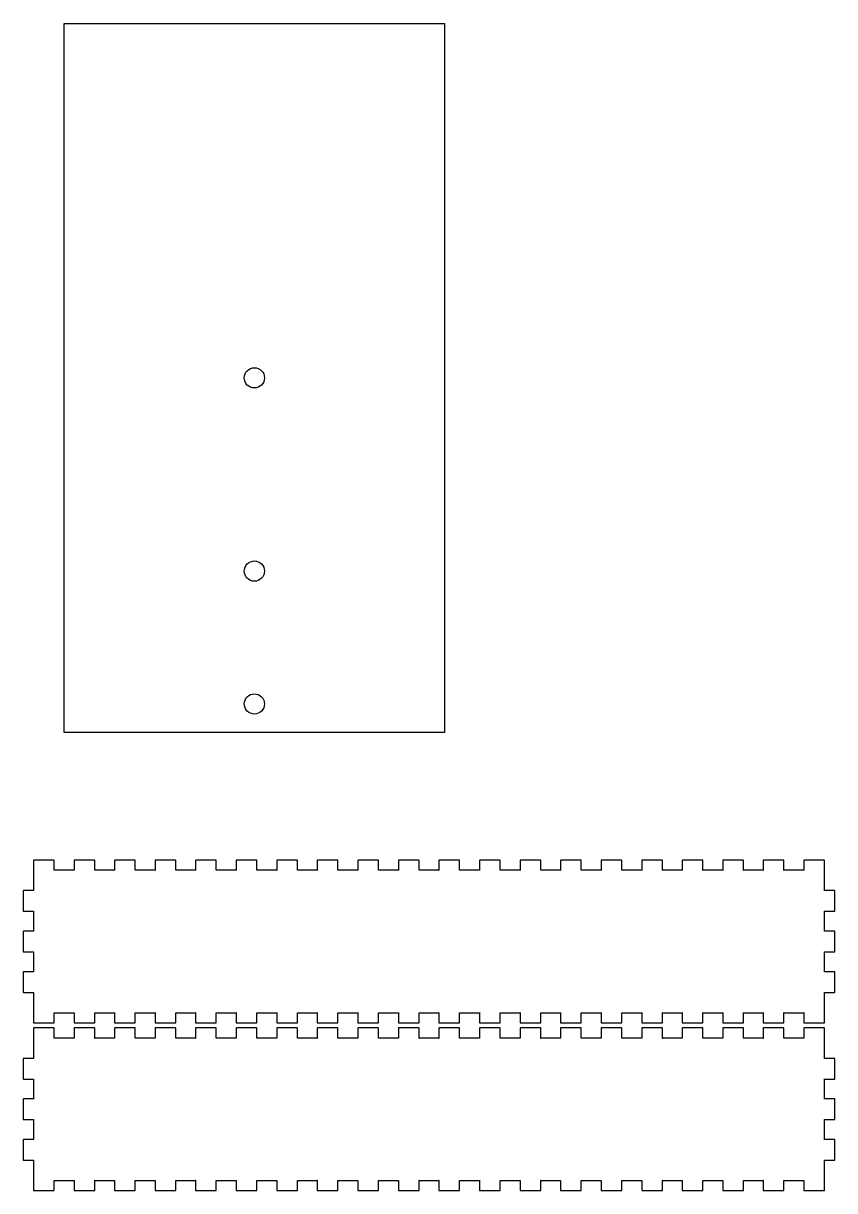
# Model space of a CAD drawing. Extents: x 10 to 613, y 23 to 598.
# Drawn here: x 213 to 613, y 23 to 598 of the extents above; entities that cross this region are included whole.
import ezdxf

# ---------------------------------------------------------------- set-up
doc = ezdxf.new("R2010")
doc.units = 0

msp = doc.modelspace()

# ---------------------------------------------------------------- linework, layer by layer
at = {"layer": 'Layer 1'}
for p, q in [((233.221, 598.1), (420.709, 598.1)), ((233.221, 248.612), (233.221, 598.1)), ((420.709, 598.1), (420.709, 248.612)), ((322.345612, 425.269517), (322.805069, 426.130103)), ((322.805069, 426.130103), (323.429476, 426.891634)), ((323.429476, 426.891634), (324.191007, 427.516041)), ((324.191007, 427.516041), (325.051593, 427.975498)), ((325.051593, 427.975498), (325.985003, 428.259139)), ((325.985003, 428.259139), (326.96501, 428.3561)), ((326.96501, 428.3561), (327.972684, 428.254518)), ((327.972684, 428.254518), (328.911236, 427.963175)), ((328.911236, 427.963175), (329.760558, 427.502179)), ((329.760558, 427.502179), (330.500544, 426.891634)), ((330.500544, 426.891634), (331.111089, 426.151648)), ((331.111089, 426.151648), (331.572085, 425.302326)), ((321.96501, 423.3561), (322.061971, 424.336107)), ((322.061971, 422.376093), (321.96501, 423.3561)), ((322.061971, 424.336107), (322.345612, 425.269517)), ((322.345612, 421.442683), (322.061971, 422.376093)), ((322.805069, 420.582097), (322.345612, 421.442683)), ((323.429476, 419.820566), (322.805069, 420.582097)), ((331.124951, 420.582097), (330.500544, 419.820566)), ((331.584408, 421.442683), (331.124951, 420.582097)), ((331.572085, 425.302326), (331.863428, 424.363774)), ((331.868049, 422.376093), (331.584408, 421.442683)), ((331.863428, 424.363774), (331.96501, 423.3561)), ((331.96501, 423.3561), (331.868049, 422.376093)), ((331.96501, 423.3561), (331.96501, 423.3561)), ((324.191007, 419.196159), (323.429476, 419.820566)), ((325.051593, 418.736702), (324.191007, 419.196159)), ((325.985003, 418.453061), (325.051593, 418.736702)), ((326.96501, 418.3561), (325.985003, 418.453061)), ((327.945017, 418.453061), (326.96501, 418.3561)), ((328.878427, 418.736702), (327.945017, 418.453061)), ((329.739013, 419.196159), (328.878427, 418.736702)), ((330.500544, 419.820566), (329.739013, 419.196159)), ((321.965, 328.1), (322.061961, 329.080007)), ((322.061961, 327.119993), (321.965, 328.1)), ((322.061961, 329.080007), (322.345602, 330.013417)), ((322.345602, 330.013417), (322.805059, 330.874003)), ((322.805059, 330.874003), (323.429466, 331.635534)), ((323.429466, 331.635534), (324.190997, 332.259941)), ((324.190997, 332.259941), (325.051583, 332.719398)), ((325.051583, 332.719398), (325.984993, 333.003039)), ((325.984993, 333.003039), (326.965, 333.1)), ((326.965, 333.1), (327.972674, 332.998418)), ((327.972674, 332.998418), (328.911226, 332.707075)), ((328.911226, 332.707075), (329.760548, 332.246079)), ((329.760548, 332.246079), (330.500534, 331.635534)), ((330.500534, 331.635534), (331.111079, 330.895548)), ((331.111079, 330.895548), (331.572075, 330.046226)), ((331.572075, 330.046226), (331.863418, 329.107674)), ((331.863418, 329.107674), (331.965, 328.1)), ((331.965, 328.1), (331.868039, 327.119993)), ((331.965, 328.1), (331.965, 328.1)), ((322.345602, 326.186583), (322.061961, 327.119993)), ((322.805059, 325.325997), (322.345602, 326.186583)), ((323.429466, 324.564466), (322.805059, 325.325997)), ((324.190997, 323.940059), (323.429466, 324.564466)), ((325.051583, 323.480602), (324.190997, 323.940059)), ((325.984993, 323.196961), (325.051583, 323.480602)), ((326.965, 323.1), (325.984993, 323.196961)), ((327.945007, 323.196961), (326.965, 323.1)), ((328.878417, 323.480602), (327.945007, 323.196961)), ((329.739003, 323.940059), (328.878417, 323.480602)), ((330.500534, 324.564466), (329.739003, 323.940059)), ((331.124941, 325.325997), (330.500534, 324.564466)), ((331.584398, 326.186583), (331.124941, 325.325997)), ((331.868039, 327.119993), (331.584398, 326.186583)), ((322.345632, 264.525517), (322.805089, 265.386103)), ((322.805089, 265.386103), (323.429496, 266.147634)), ((323.429496, 266.147634), (324.191027, 266.772041)), ((324.191027, 266.772041), (325.051613, 267.231498)), ((325.051613, 267.231498), (325.985023, 267.515139)), ((325.985023, 267.515139), (326.96503, 267.6121)), ((326.96503, 267.6121), (327.945037, 267.515139)), ((327.945037, 267.515139), (328.878447, 267.231498)), ((328.878447, 267.231498), (329.739033, 266.772041)), ((329.739033, 266.772041), (330.500564, 266.147634)), ((330.500564, 266.147634), (331.124971, 265.386103)), ((331.124971, 265.386103), (331.584428, 264.525517)), ((321.96503, 262.6121), (322.061991, 263.592107)), ((322.061991, 261.632093), (321.96503, 262.6121)), ((322.061991, 263.592107), (322.345632, 264.525517)), ((322.345632, 260.698683), (322.061991, 261.632093)), ((322.805089, 259.838097), (322.345632, 260.698683)), ((323.429496, 259.076566), (322.805089, 259.838097)), ((324.191027, 258.452159), (323.429496, 259.076566)), ((330.500564, 259.076566), (329.739033, 258.452159)), ((331.124971, 259.838097), (330.500564, 259.076566)), ((331.584428, 260.698683), (331.124971, 259.838097)), ((331.584428, 264.525517), (331.868069, 263.592107)), ((331.868069, 261.632093), (331.584428, 260.698683)), ((331.868069, 263.592107), (331.96503, 262.6121)), ((331.96503, 262.6121), (331.868069, 261.632093)), ((331.96503, 262.6121), (331.96503, 262.6121)), ((325.051613, 257.992702), (324.191027, 258.452159)), ((325.985023, 257.709061), (325.051613, 257.992702)), ((326.96503, 257.6121), (325.985023, 257.709061)), ((327.945037, 257.709061), (326.96503, 257.6121)), ((328.878447, 257.992702), (327.945037, 257.709061)), ((329.739033, 258.452159), (328.878447, 257.992702)), ((420.709, 248.612), (233.221, 248.612)), ((218.1, 185.6), (218, 185.5)), ((218, 185.5), (218, 180.5)), ((228.1, 185.6), (218.1, 185.6)), ((228.2, 185.5), (228.1, 185.6)), ((228.2, 180.6), (228.2, 185.5)), ((238.1, 185.6), (238, 185.5)), ((238, 185.5), (238, 180.6)), ((248.1, 185.6), (238.1, 185.6)), ((248.2, 185.5), (248.1, 185.6)), ((248.2, 180.6), (248.2, 185.5)), ((258.1, 185.6), (258, 185.5)), ((258, 185.5), (258, 180.6)), ((268.1, 185.6), (258.1, 185.6)), ((268.2, 185.5), (268.1, 185.6)), ((268.2, 180.6), (268.2, 185.5)), ((278.1, 185.6), (278, 185.5)), ((278, 185.5), (278, 180.6)), ((288.1, 185.6), (278.1, 185.6)), ((288.2, 185.5), (288.1, 185.6)), ((288.2, 180.6), (288.2, 185.5)), ((298.1, 185.6), (298, 185.5)), ((298, 185.5), (298, 180.6)), ((308.1, 185.6), (298.1, 185.6)), ((308.2, 185.5), (308.1, 185.6)), ((308.2, 180.6), (308.2, 185.5)), ((318.1, 185.6), (318, 185.5)), ((318, 185.5), (318, 180.6)), ((328.1, 185.6), (318.1, 185.6)), ((328.2, 185.5), (328.1, 185.6)), ((328.2, 180.6), (328.2, 185.5)), ((338.1, 185.6), (338, 185.5)), ((338, 185.5), (338, 180.6)), ((348.1, 185.6), (338.1, 185.6)), ((348.2, 185.5), (348.1, 185.6)), ((348.2, 180.6), (348.2, 185.5)), ((358.1, 185.6), (358, 185.5)), ((358, 185.5), (358, 180.6)), ((368.1, 185.6), (358.1, 185.6)), ((368.2, 185.5), (368.1, 185.6)), ((368.2, 180.6), (368.2, 185.5)), ((378.1, 185.6), (378, 185.5)), ((378, 185.5), (378, 180.6)), ((388.1, 185.6), (378.1, 185.6)), ((388.2, 185.5), (388.1, 185.6)), ((388.2, 180.6), (388.2, 185.5)), ((398.1, 185.6), (398, 185.5)), ((398, 185.5), (398, 180.6)), ((408.1, 185.6), (398.1, 185.6)), ((408.2, 185.5), (408.1, 185.6)), ((408.2, 180.6), (408.2, 185.5)), ((418.1, 185.6), (418, 185.5)), ((418, 185.5), (418, 180.6)), ((428.1, 185.6), (418.1, 185.6)), ((428.2, 185.5), (428.1, 185.6)), ((428.2, 180.6), (428.2, 185.5)), ((438.1, 185.6), (438, 185.5)), ((438, 185.5), (438, 180.6)), ((448.1, 185.6), (438.1, 185.6)), ((448.2, 185.5), (448.1, 185.6)), ((448.2, 180.6), (448.2, 185.5)), ((458.1, 185.6), (458, 185.5)), ((458, 185.5), (458, 180.6)), ((468.1, 185.6), (458.1, 185.6)), ((468.2, 185.5), (468.1, 185.6)), ((468.2, 180.6), (468.2, 185.5)), ((478.1, 185.6), (478, 185.5)), ((478, 185.5), (478, 180.6)), ((488.1, 185.6), (478.1, 185.6)), ((488.2, 185.5), (488.1, 185.6)), ((488.2, 180.6), (488.2, 185.5)), ((498.1, 185.6), (498, 185.5)), ((498, 185.5), (498, 180.6)), ((508.1, 185.6), (498.1, 185.6)), ((508.2, 185.5), (508.1, 185.6)), ((508.2, 180.6), (508.2, 185.5)), ((518.1, 185.6), (518, 185.5)), ((518, 185.5), (518, 180.6)), ((528.1, 185.6), (518.1, 185.6)), ((528.2, 185.5), (528.1, 185.6)), ((528.2, 180.6), (528.2, 185.5)), ((538.1, 185.6), (538, 185.5)), ((538, 185.5), (538, 180.6)), ((548.1, 185.6), (538.1, 185.6)), ((548.2, 185.5), (548.1, 185.6)), ((548.2, 180.6), (548.2, 185.5)), ((558.1, 185.6), (558, 185.5)), ((558, 185.5), (558, 180.6)), ((568.1, 185.6), (558.1, 185.6)), ((568.2, 185.5), (568.1, 185.6)), ((568.2, 180.6), (568.2, 185.5)), ((578.1, 185.6), (578, 185.5)), ((578, 185.5), (578, 180.6)), ((588.1, 185.6), (578.1, 185.6)), ((588.2, 185.5), (588.1, 185.6)), ((588.2, 180.6), (588.2, 185.5)), ((598.1, 185.6), (598, 185.5)), ((598, 185.5), (598, 180.6)), ((608.1, 185.6), (598.1, 185.6)), ((608.2, 185.5), (608.1, 185.6)), ((608.2, 180.5), (608.2, 185.5)), ((218, 180.5), (218, 170.6)), ((238, 180.6), (228.2, 180.6)), ((228.2, 180.6), (228.2, 180.6)), ((238, 180.6), (238, 180.6)), ((258, 180.6), (248.2, 180.6)), ((248.2, 180.6), (248.2, 180.6)), ((258, 180.6), (258.0375, 180.5625)), ((258.0375, 180.5625), (258, 180.6)), ((278, 180.6), (268.2, 180.6)), ((268.2, 180.6), (268.2, 180.6)), ((278, 180.6), (278.0375, 180.5625)), ((278.0375, 180.5625), (278, 180.6)), ((298, 180.6), (288.2, 180.6)), ((288.2, 180.6), (288.2, 180.6)), ((298, 180.6), (298.0375, 180.5625)), ((298.0375, 180.5625), (298, 180.6)), ((318, 180.6), (308.2, 180.6)), ((308.2, 180.6), (308.2, 180.6)), ((318, 180.6), (318.0375, 180.5625)), ((318.0375, 180.5625), (318, 180.6)), ((338, 180.6), (328.2, 180.6)), ((328.2, 180.6), (328.2, 180.6)), ((338, 180.6), (338.0375, 180.5625)), ((338.0375, 180.5625), (338, 180.6)), ((358, 180.6), (348.2, 180.6)), ((348.2, 180.6), (348.2, 180.6)), ((358, 180.6), (358.0375, 180.5625)), ((358.0375, 180.5625), (358, 180.6)), ((378, 180.6), (368.2, 180.6)), ((368.2, 180.6), (368.2, 180.6)), ((378, 180.6), (378.0375, 180.5625)), ((378.0375, 180.5625), (378, 180.6)), ((398, 180.6), (388.2, 180.6)), ((388.2, 180.6), (388.2, 180.6)), ((398, 180.6), (398.0375, 180.5625)), ((398.0375, 180.5625), (398, 180.6)), ((418, 180.6), (408.2, 180.6)), ((408.2, 180.6), (408.2, 180.6)), ((418, 180.6), (418.0375, 180.5625)), ((418.0375, 180.5625), (418, 180.6)), ((438, 180.6), (428.2, 180.6)), ((428.2, 180.6), (428.2, 180.6)), ((438, 180.6), (438.0375, 180.5625)), ((438.0375, 180.5625), (438, 180.6)), ((458, 180.6), (448.2, 180.6)), ((448.2, 180.6), (448.2, 180.6)), ((458, 180.6), (458.0375, 180.5625)), ((458.0375, 180.5625), (458, 180.6)), ((478, 180.6), (468.2, 180.6)), ((468.2, 180.6), (468.2, 180.6)), ((478, 180.6), (478.0375, 180.5625)), ((478.0375, 180.5625), (478, 180.6)), ((498, 180.6), (488.2, 180.6)), ((488.2, 180.6), (488.2, 180.6)), ((498, 180.6), (498.0375, 180.5625)), ((498.0375, 180.5625), (498, 180.6)), ((518, 180.6), (508.2, 180.6)), ((508.2, 180.6), (508.2, 180.6)), ((518, 180.6), (518.0375, 180.5625)), ((518.0375, 180.5625), (518, 180.6)), ((528.2, 180.6), (528.1625, 180.5625)), ((528.1625, 180.5625), (528.2, 180.6)), ((538, 180.6), (528.2, 180.6)), ((538, 180.6), (538.0375, 180.5625)), ((538.0375, 180.5625), (538, 180.6)), ((548.2, 180.6), (548.1625, 180.5625)), ((548.1625, 180.5625), (548.2, 180.6)), ((558, 180.6), (548.2, 180.6)), ((558, 180.6), (558.0375, 180.5625)), ((558.0375, 180.5625), (558, 180.6)), ((568.2, 180.6), (568.1625, 180.5625)), ((568.1625, 180.5625), (568.2, 180.6)), ((578, 180.6), (568.2, 180.6)), ((578, 180.6), (578.0375, 180.5625)), ((578.0375, 180.5625), (578, 180.6)), ((588.2, 180.6), (588.1625, 180.5625)), ((588.1625, 180.5625), (588.2, 180.6)), ((598, 180.6), (588.2, 180.6)), ((598, 180.6), (598.0375, 180.5625)), ((598.0375, 180.5625), (598, 180.6)), ((608.2, 170.6), (608.2, 180.5)), ((213.1, 170.6), (213, 170.5)), ((213, 170.5), (213, 160.5)), ((218, 170.6), (213.1, 170.6)), ((218, 170.6), (218, 170.6)), ((608.2, 170.6), (608.1625, 170.5625)), ((608.1625, 170.5625), (608.2, 170.6)), ((613.1, 170.6), (608.2, 170.6)), ((613.2, 170.5), (613.1, 170.6)), ((613.2, 160.5), (613.2, 170.5)), ((213, 160.5), (213.1, 160.4)), ((213.1, 160.4), (218, 160.4)), ((218, 160.4), (218, 160.4)), ((218, 160.4), (218, 150.6)), ((608.2, 160.4), (608.1625, 160.4375)), ((608.1625, 160.4375), (608.2, 160.4)), ((608.2, 150.6), (608.2, 160.4)), ((608.2, 160.4), (613.1, 160.4)), ((613.1, 160.4), (613.2, 160.5)), ((213.1, 150.6), (213, 150.5)), ((213, 150.5), (213, 140.5)), ((218, 150.6), (213.1, 150.6)), ((218, 150.6), (218, 150.6)), ((608.2, 150.6), (608.1625, 150.5625)), ((608.1625, 150.5625), (608.2, 150.6)), ((613.1, 150.6), (608.2, 150.6)), ((613.2, 150.5), (613.1, 150.6)), ((613.2, 140.5), (613.2, 150.5)), ((213, 140.5), (213.1, 140.4)), ((213.1, 140.4), (218, 140.4)), ((218, 140.4), (218, 140.4)), ((218, 140.4), (218, 130.6)), ((608.2, 140.4), (608.1625, 140.4375)), ((608.1625, 140.4375), (608.2, 140.4)), ((608.2, 130.6), (608.2, 140.4)), ((608.2, 140.4), (613.1, 140.4)), ((613.1, 140.4), (613.2, 140.5)), ((213.1, 130.6), (213, 130.5)), ((213, 130.5), (213, 120.5)), ((218, 130.6), (213.1, 130.6)), ((218, 130.6), (218, 130.6)), ((608.2, 130.6), (608.1625, 130.5625)), ((608.1625, 130.5625), (608.2, 130.6)), ((613.1, 130.6), (608.2, 130.6)), ((613.2, 130.5), (613.1, 130.6)), ((613.2, 120.5), (613.2, 130.5)), ((213, 120.5), (213.1, 120.4)), ((213.1, 120.4), (218, 120.4)), ((218, 120.4), (218, 120.4)), ((218, 120.4), (218, 110.5)), ((608.2, 120.4), (608.1625, 120.4375)), ((608.1625, 120.4375), (608.2, 120.4)), ((608.2, 110.5), (608.2, 120.4)), ((608.2, 120.4), (613.1, 120.4)), ((613.1, 120.4), (613.2, 120.5)), ((218, 110.5), (218, 105.5)), ((228.2, 105.5), (228.2, 110.4)), ((228.2, 110.4), (228.2, 110.4)), ((228.2, 110.4), (238, 110.4)), ((238, 110.4), (238, 110.4)), ((238, 110.4), (238, 105.5)), ((248.2, 105.5), (248.2, 110.4)), ((248.2, 110.4), (248.2, 110.4)), ((248.2, 110.4), (258, 110.4)), ((258, 110.4), (258.0375, 110.4375)), ((258.0375, 110.4375), (258, 110.4)), ((258, 110.4), (258, 105.5)), ((268.2, 105.5), (268.2, 110.4)), ((268.2, 110.4), (268.2, 110.4)), ((268.2, 110.4), (278, 110.4)), ((278, 110.4), (278.0375, 110.4375)), ((278.0375, 110.4375), (278, 110.4)), ((278, 110.4), (278, 105.5)), ((288.2, 105.5), (288.2, 110.4)), ((288.2, 110.4), (288.2, 110.4)), ((288.2, 110.4), (298, 110.4)), ((298, 110.4), (298.0375, 110.4375)), ((298.0375, 110.4375), (298, 110.4)), ((298, 110.4), (298, 105.5)), ((308.2, 105.5), (308.2, 110.4)), ((308.2, 110.4), (308.2, 110.4)), ((308.2, 110.4), (318, 110.4)), ((318, 110.4), (318.0375, 110.4375)), ((318.0375, 110.4375), (318, 110.4)), ((318, 110.4), (318, 105.5)), ((328.2, 105.5), (328.2, 110.4)), ((328.2, 110.4), (328.2, 110.4)), ((328.2, 110.4), (338, 110.4)), ((338, 110.4), (338.0375, 110.4375)), ((338.0375, 110.4375), (338, 110.4)), ((338, 110.4), (338, 105.5)), ((348.2, 105.5), (348.2, 110.4)), ((348.2, 110.4), (348.2, 110.4)), ((348.2, 110.4), (358, 110.4)), ((358, 110.4), (358.0375, 110.4375)), ((358.0375, 110.4375), (358, 110.4)), ((358, 110.4), (358, 105.5)), ((368.2, 105.5), (368.2, 110.4)), ((368.2, 110.4), (368.2, 110.4)), ((368.2, 110.4), (378, 110.4)), ((378, 110.4), (378.0375, 110.4375)), ((378.0375, 110.4375), (378, 110.4)), ((378, 110.4), (378, 105.5)), ((388.2, 105.5), (388.2, 110.4)), ((388.2, 110.4), (388.2, 110.4)), ((388.2, 110.4), (398, 110.4)), ((398, 110.4), (398.0375, 110.4375)), ((398.0375, 110.4375), (398, 110.4)), ((398, 110.4), (398, 105.5)), ((408.2, 105.5), (408.2, 110.4)), ((408.2, 110.4), (408.2, 110.4)), ((408.2, 110.4), (418, 110.4)), ((418, 110.4), (418.0375, 110.4375)), ((418.0375, 110.4375), (418, 110.4)), ((418, 110.4), (418, 105.5)), ((428.2, 105.5), (428.2, 110.4)), ((428.2, 110.4), (428.2, 110.4)), ((428.2, 110.4), (438, 110.4)), ((438, 110.4), (438.0375, 110.4375)), ((438.0375, 110.4375), (438, 110.4)), ((438, 110.4), (438, 105.5)), ((448.2, 105.5), (448.2, 110.4)), ((448.2, 110.4), (448.2, 110.4)), ((448.2, 110.4), (458, 110.4)), ((458, 110.4), (458.0375, 110.4375)), ((458.0375, 110.4375), (458, 110.4)), ((458, 110.4), (458, 105.5)), ((468.2, 105.5), (468.2, 110.4)), ((468.2, 110.4), (468.2, 110.4)), ((468.2, 110.4), (478, 110.4)), ((478, 110.4), (478.0375, 110.4375)), ((478.0375, 110.4375), (478, 110.4)), ((478, 110.4), (478, 105.5)), ((488.2, 105.5), (488.2, 110.4)), ((488.2, 110.4), (488.2, 110.4)), ((488.2, 110.4), (498, 110.4)), ((498, 110.4), (498.0375, 110.4375)), ((498.0375, 110.4375), (498, 110.4)), ((498, 110.4), (498, 105.5)), ((508.2, 105.5), (508.2, 110.4)), ((508.2, 110.4), (508.2, 110.4)), ((508.2, 110.4), (518, 110.4)), ((518, 110.4), (518.0375, 110.4375)), ((518.0375, 110.4375), (518, 110.4)), ((518, 110.4), (518, 105.5)), ((528.2, 110.4), (528.1625, 110.4375)), ((528.1625, 110.4375), (528.2, 110.4)), ((528.2, 105.5), (528.2, 110.4)), ((528.2, 110.4), (538, 110.4)), ((538, 110.4), (538.0375, 110.4375)), ((538.0375, 110.4375), (538, 110.4)), ((538, 110.4), (538, 105.5)), ((548.2, 110.4), (548.1625, 110.4375)), ((548.1625, 110.4375), (548.2, 110.4)), ((548.2, 105.5), (548.2, 110.4)), ((548.2, 110.4), (558, 110.4)), ((558, 110.4), (558.0375, 110.4375)), ((558.0375, 110.4375), (558, 110.4)), ((558, 110.4), (558, 105.5)), ((568.2, 110.4), (568.1625, 110.4375)), ((568.1625, 110.4375), (568.2, 110.4)), ((568.2, 105.5), (568.2, 110.4)), ((568.2, 110.4), (578, 110.4)), ((578, 110.4), (578.0375, 110.4375)), ((578.0375, 110.4375), (578, 110.4)), ((578, 110.4), (578, 105.5)), ((588.2, 110.4), (588.1625, 110.4375)), ((588.1625, 110.4375), (588.2, 110.4)), ((588.2, 105.5), (588.2, 110.4)), ((588.2, 110.4), (598, 110.4)), ((598, 110.4), (598.0375, 110.4375)), ((598.0375, 110.4375), (598, 110.4)), ((598, 110.4), (598, 105.5)), ((608.2, 105.5), (608.2, 110.5)), ((218, 105.5), (218.1, 105.4)), ((218.1, 105.4), (228.1, 105.4)), ((228.1, 105.4), (228.2, 105.5)), ((238, 105.5), (238.1, 105.4)), ((238.1, 105.4), (248.1, 105.4)), ((248.1, 105.4), (248.2, 105.5)), ((258, 105.5), (258.1, 105.4)), ((258.1, 105.4), (268.1, 105.4)), ((268.1, 105.4), (268.2, 105.5)), ((278, 105.5), (278.1, 105.4)), ((278.1, 105.4), (288.1, 105.4)), ((288.1, 105.4), (288.2, 105.5)), ((298, 105.5), (298.1, 105.4)), ((298.1, 105.4), (308.1, 105.4)), ((308.1, 105.4), (308.2, 105.5)), ((318, 105.5), (318.1, 105.4)), ((318.1, 105.4), (328.1, 105.4)), ((328.1, 105.4), (328.2, 105.5)), ((338, 105.5), (338.1, 105.4)), ((338.1, 105.4), (348.1, 105.4)), ((348.1, 105.4), (348.2, 105.5)), ((358, 105.5), (358.1, 105.4)), ((358.1, 105.4), (368.1, 105.4)), ((368.1, 105.4), (368.2, 105.5)), ((378, 105.5), (378.1, 105.4)), ((378.1, 105.4), (388.1, 105.4)), ((388.1, 105.4), (388.2, 105.5)), ((398, 105.5), (398.1, 105.4)), ((398.1, 105.4), (408.1, 105.4)), ((408.1, 105.4), (408.2, 105.5)), ((418, 105.5), (418.1, 105.4)), ((418.1, 105.4), (428.1, 105.4)), ((428.1, 105.4), (428.2, 105.5)), ((438, 105.5), (438.1, 105.4)), ((438.1, 105.4), (448.1, 105.4)), ((448.1, 105.4), (448.2, 105.5)), ((458, 105.5), (458.1, 105.4)), ((458.1, 105.4), (468.1, 105.4)), ((468.1, 105.4), (468.2, 105.5)), ((478, 105.5), (478.1, 105.4)), ((478.1, 105.4), (488.1, 105.4)), ((488.1, 105.4), (488.2, 105.5)), ((498, 105.5), (498.1, 105.4)), ((498.1, 105.4), (508.1, 105.4)), ((508.1, 105.4), (508.2, 105.5)), ((518, 105.5), (518.1, 105.4)), ((518.1, 105.4), (528.1, 105.4)), ((528.1, 105.4), (528.2, 105.5)), ((538, 105.5), (538.1, 105.4)), ((538.1, 105.4), (548.1, 105.4)), ((548.1, 105.4), (548.2, 105.5)), ((558, 105.5), (558.1, 105.4)), ((558.1, 105.4), (568.1, 105.4)), ((568.1, 105.4), (568.2, 105.5)), ((578, 105.5), (578.1, 105.4)), ((578.1, 105.4), (588.1, 105.4)), ((588.1, 105.4), (588.2, 105.5)), ((598, 105.5), (598.1, 105.4)), ((598.1, 105.4), (608.1, 105.4)), ((608.1, 105.4), (608.2, 105.5)), ((218.1, 102.9), (218, 102.8)), ((218, 102.8), (218, 97.8)), ((228.1, 102.9), (218.1, 102.9)), ((228.2, 102.8), (228.1, 102.9)), ((228.2, 97.9), (228.1625, 97.8625)), ((228.1625, 97.8625), (228.2, 97.9)), ((228.2, 97.9), (228.2, 102.8)), ((238, 97.9), (228.2, 97.9)), ((238.1, 102.9), (238, 102.8)), ((238, 102.8), (238, 97.9)), ((238, 97.9), (238.0375, 97.8625)), ((238.0375, 97.8625), (238, 97.9)), ((248.1, 102.9), (238.1, 102.9)), ((248.2, 102.8), (248.1, 102.9)), ((248.2, 97.9), (248.1625, 97.8625)), ((248.1625, 97.8625), (248.2, 97.9)), ((248.2, 97.9), (248.2, 102.8)), ((258, 97.9), (248.2, 97.9)), ((258.1, 102.9), (258, 102.8)), ((258, 102.8), (258, 97.9)), ((258, 97.9), (258.0375, 97.8625)), ((258.0375, 97.8625), (258, 97.9)), ((268.1, 102.9), (258.1, 102.9)), ((268.2, 102.8), (268.1, 102.9)), ((268.2, 97.9), (268.1625, 97.8625)), ((268.1625, 97.8625), (268.2, 97.9)), ((268.2, 97.9), (268.2, 102.8)), ((278, 97.9), (268.2, 97.9)), ((278.1, 102.9), (278, 102.8)), ((278, 102.8), (278, 97.9)), ((278, 97.9), (278.0375, 97.8625)), ((278.0375, 97.8625), (278, 97.9)), ((288.1, 102.9), (278.1, 102.9)), ((288.2, 102.8), (288.1, 102.9)), ((288.2, 97.9), (288.1625, 97.8625)), ((288.1625, 97.8625), (288.2, 97.9)), ((288.2, 97.9), (288.2, 102.8)), ((298, 97.9), (288.2, 97.9)), ((298.1, 102.9), (298, 102.8)), ((298, 102.8), (298, 97.9)), ((298, 97.9), (298.0375, 97.8625)), ((298.0375, 97.8625), (298, 97.9)), ((308.1, 102.9), (298.1, 102.9)), ((308.2, 102.8), (308.1, 102.9)), ((308.2, 97.9), (308.1625, 97.8625)), ((308.1625, 97.8625), (308.2, 97.9)), ((308.2, 97.9), (308.2, 102.8)), ((318, 97.9), (308.2, 97.9)), ((318.1, 102.9), (318, 102.8)), ((318, 102.8), (318, 97.9)), ((318, 97.9), (318.0375, 97.8625)), ((318.0375, 97.8625), (318, 97.9)), ((328.1, 102.9), (318.1, 102.9)), ((328.2, 102.8), (328.1, 102.9)), ((328.2, 97.9), (328.1625, 97.8625)), ((328.1625, 97.8625), (328.2, 97.9)), ((328.2, 97.9), (328.2, 102.8)), ((338, 97.9), (328.2, 97.9)), ((338.1, 102.9), (338, 102.8)), ((338, 102.8), (338, 97.9)), ((338, 97.9), (338.0375, 97.8625)), ((338.0375, 97.8625), (338, 97.9)), ((348.1, 102.9), (338.1, 102.9)), ((348.2, 102.8), (348.1, 102.9)), ((348.2, 97.9), (348.1625, 97.8625)), ((348.1625, 97.8625), (348.2, 97.9)), ((348.2, 97.9), (348.2, 102.8)), ((358, 97.9), (348.2, 97.9)), ((358.1, 102.9), (358, 102.8)), ((358, 102.8), (358, 97.9)), ((358, 97.9), (358.0375, 97.8625)), ((358.0375, 97.8625), (358, 97.9)), ((368.1, 102.9), (358.1, 102.9)), ((368.2, 102.8), (368.1, 102.9)), ((368.2, 97.9), (368.1625, 97.8625)), ((368.1625, 97.8625), (368.2, 97.9)), ((368.2, 97.9), (368.2, 102.8)), ((378, 97.9), (368.2, 97.9)), ((378.1, 102.9), (378, 102.8)), ((378, 102.8), (378, 97.9)), ((378, 97.9), (378.0375, 97.8625)), ((378.0375, 97.8625), (378, 97.9)), ((388.1, 102.9), (378.1, 102.9)), ((388.2, 102.8), (388.1, 102.9)), ((388.2, 97.9), (388.1625, 97.8625)), ((388.1625, 97.8625), (388.2, 97.9)), ((388.2, 97.9), (388.2, 102.8)), ((398, 97.9), (388.2, 97.9)), ((398.1, 102.9), (398, 102.8)), ((398, 102.8), (398, 97.9)), ((398, 97.9), (398.0375, 97.8625)), ((398.0375, 97.8625), (398, 97.9)), ((408.1, 102.9), (398.1, 102.9)), ((408.2, 102.8), (408.1, 102.9)), ((408.2, 97.9), (408.1625, 97.8625)), ((408.1625, 97.8625), (408.2, 97.9)), ((408.2, 97.9), (408.2, 102.8)), ((418, 97.9), (408.2, 97.9)), ((418.1, 102.9), (418, 102.8)), ((418, 102.8), (418, 97.9)), ((418, 97.9), (418.0375, 97.8625)), ((418.0375, 97.8625), (418, 97.9)), ((428.1, 102.9), (418.1, 102.9)), ((428.2, 102.8), (428.1, 102.9)), ((428.2, 97.9), (428.1625, 97.8625)), ((428.1625, 97.8625), (428.2, 97.9)), ((428.2, 97.9), (428.2, 102.8)), ((438, 97.9), (428.2, 97.9)), ((438.1, 102.9), (438, 102.8)), ((438, 102.8), (438, 97.9)), ((438, 97.9), (438.0375, 97.8625)), ((438.0375, 97.8625), (438, 97.9)), ((448.1, 102.9), (438.1, 102.9)), ((448.2, 102.8), (448.1, 102.9)), ((448.2, 97.9), (448.1625, 97.8625)), ((448.1625, 97.8625), (448.2, 97.9)), ((448.2, 97.9), (448.2, 102.8)), ((458, 97.9), (448.2, 97.9)), ((458.1, 102.9), (458, 102.8)), ((458, 102.8), (458, 97.9)), ((458, 97.9), (458.0375, 97.8625)), ((458.0375, 97.8625), (458, 97.9)), ((468.1, 102.9), (458.1, 102.9)), ((468.2, 102.8), (468.1, 102.9)), ((468.2, 97.9), (468.1625, 97.8625)), ((468.1625, 97.8625), (468.2, 97.9)), ((468.2, 97.9), (468.2, 102.8)), ((478, 97.9), (468.2, 97.9)), ((478.1, 102.9), (478, 102.8)), ((478, 102.8), (478, 97.9)), ((478, 97.9), (478.0375, 97.8625)), ((478.0375, 97.8625), (478, 97.9)), ((488.1, 102.9), (478.1, 102.9)), ((488.2, 102.8), (488.1, 102.9)), ((488.2, 97.9), (488.1625, 97.8625)), ((488.1625, 97.8625), (488.2, 97.9)), ((488.2, 97.9), (488.2, 102.8)), ((498, 97.9), (488.2, 97.9)), ((498.1, 102.9), (498, 102.8)), ((498, 102.8), (498, 97.9)), ((498, 97.9), (498.0375, 97.8625)), ((498.0375, 97.8625), (498, 97.9)), ((508.1, 102.9), (498.1, 102.9)), ((508.2, 102.8), (508.1, 102.9)), ((508.2, 97.9), (508.1625, 97.8625)), ((508.1625, 97.8625), (508.2, 97.9)), ((508.2, 97.9), (508.2, 102.8)), ((518, 97.9), (508.2, 97.9)), ((518.1, 102.9), (518, 102.8)), ((518, 102.8), (518, 97.9)), ((518, 97.9), (518.0375, 97.8625)), ((518.0375, 97.8625), (518, 97.9)), ((528.1, 102.9), (518.1, 102.9)), ((528.2, 102.8), (528.1, 102.9)), ((528.2, 97.9), (528.1625, 97.8625)), ((528.1625, 97.8625), (528.2, 97.9)), ((528.2, 97.9), (528.2, 102.8)), ((538, 97.9), (528.2, 97.9)), ((538.1, 102.9), (538, 102.8)), ((538, 102.8), (538, 97.9)), ((538, 97.9), (538.0375, 97.8625)), ((538.0375, 97.8625), (538, 97.9)), ((548.1, 102.9), (538.1, 102.9)), ((548.2, 102.8), (548.1, 102.9)), ((548.2, 97.9), (548.1625, 97.8625)), ((548.1625, 97.8625), (548.2, 97.9)), ((548.2, 97.9), (548.2, 102.8)), ((558, 97.9), (548.2, 97.9)), ((558.1, 102.9), (558, 102.8)), ((558, 102.8), (558, 97.9)), ((558, 97.9), (558.0375, 97.8625)), ((558.0375, 97.8625), (558, 97.9)), ((568.1, 102.9), (558.1, 102.9)), ((568.2, 102.8), (568.1, 102.9)), ((568.2, 97.9), (568.1625, 97.8625)), ((568.1625, 97.8625), (568.2, 97.9)), ((568.2, 97.9), (568.2, 102.8)), ((578, 97.9), (568.2, 97.9)), ((578.1, 102.9), (578, 102.8)), ((578, 102.8), (578, 97.9)), ((578, 97.9), (578.0375, 97.8625)), ((578.0375, 97.8625), (578, 97.9)), ((588.1, 102.9), (578.1, 102.9)), ((588.2, 102.8), (588.1, 102.9)), ((588.2, 97.9), (588.1625, 97.8625)), ((588.1625, 97.8625), (588.2, 97.9)), ((588.2, 97.9), (588.2, 102.8)), ((598, 97.9), (588.2, 97.9)), ((598.1, 102.9), (598, 102.8)), ((598, 102.8), (598, 97.9)), ((598, 97.9), (598.0375, 97.8625)), ((598.0375, 97.8625), (598, 97.9)), ((608.1, 102.9), (598.1, 102.9)), ((608.2, 102.8), (608.1, 102.9)), ((608.2, 97.8), (608.2, 102.8)), ((218, 97.8), (218, 87.9)), ((608.2, 87.9), (608.2, 97.8)), ((213.1, 87.9), (213, 87.8)), ((213, 87.8), (213, 77.8)), ((218, 87.9), (213.1, 87.9)), ((218, 87.9), (218.0375, 87.8625)), ((218.0375, 87.8625), (218, 87.9)), ((608.2, 87.9), (608.1625, 87.8625)), ((608.1625, 87.8625), (608.2, 87.9)), ((613.1, 87.9), (608.2, 87.9)), ((613.2, 87.8), (613.1, 87.9)), ((613.2, 77.8), (613.2, 87.8)), ((213, 77.8), (213.1, 77.7)), ((213.1, 77.7), (218, 77.7)), ((218, 77.7), (218, 77.7)), ((218, 77.7), (218, 67.9)), ((608.2, 77.7), (608.1625, 77.7375)), ((608.1625, 77.7375), (608.2, 77.7)), ((608.2, 67.9), (608.2, 77.7)), ((608.2, 77.7), (613.1, 77.7)), ((613.1, 77.7), (613.2, 77.8)), ((213.1, 67.9), (213, 67.8)), ((213, 67.8), (213, 57.8)), ((218, 67.9), (213.1, 67.9)), ((218, 67.9), (218.0375, 67.8625)), ((218.0375, 67.8625), (218, 67.9)), ((608.2, 67.9), (608.1625, 67.8625)), ((608.1625, 67.8625), (608.2, 67.9)), ((613.1, 67.9), (608.2, 67.9)), ((613.2, 67.8), (613.1, 67.9)), ((613.2, 57.8), (613.2, 67.8)), ((213, 57.8), (213.1, 57.7)), ((213.1, 57.7), (218, 57.7)), ((218, 57.7), (218, 57.7)), ((218, 57.7), (218, 47.9)), ((608.2, 57.7), (608.1625, 57.7375)), ((608.1625, 57.7375), (608.2, 57.7)), ((608.2, 47.9), (608.2, 57.7)), ((608.2, 57.7), (613.1, 57.7)), ((613.1, 57.7), (613.2, 57.8)), ((213.1, 47.9), (213, 47.8)), ((213, 47.8), (213, 37.8)), ((218, 47.9), (213.1, 47.9)), ((218, 47.9), (218.0375, 47.8625)), ((218.0375, 47.8625), (218, 47.9)), ((608.2, 47.9), (608.1625, 47.8625)), ((608.1625, 47.8625), (608.2, 47.9)), ((613.1, 47.9), (608.2, 47.9)), ((613.2, 47.8), (613.1, 47.9)), ((613.2, 37.8), (613.2, 47.8)), ((213, 37.8), (213.1, 37.7)), ((213.1, 37.7), (218, 37.7)), ((218, 37.7), (218, 37.7)), ((218, 37.7), (218, 27.8)), ((608.2, 37.7), (608.1625, 37.7375)), ((608.1625, 37.7375), (608.2, 37.7)), ((608.2, 27.8), (608.2, 37.7)), ((608.2, 37.7), (613.1, 37.7)), ((613.1, 37.7), (613.2, 37.8)), ((218, 27.8), (218, 22.8)), ((228.2, 27.7), (228.1625, 27.7375)), ((228.1625, 27.7375), (228.2, 27.7)), ((228.2, 22.8), (228.2, 27.7)), ((228.2, 27.7), (238, 27.7)), ((238, 27.7), (238.0375, 27.7375)), ((238.0375, 27.7375), (238, 27.7)), ((238, 27.7), (238, 22.8)), ((248.2, 27.7), (248.1625, 27.7375)), ((248.1625, 27.7375), (248.2, 27.7)), ((248.2, 22.8), (248.2, 27.7)), ((248.2, 27.7), (258, 27.7)), ((258, 27.7), (258.0375, 27.7375)), ((258.0375, 27.7375), (258, 27.7)), ((258, 27.7), (258, 22.8)), ((268.2, 27.7), (268.1625, 27.7375)), ((268.1625, 27.7375), (268.2, 27.7)), ((268.2, 22.8), (268.2, 27.7)), ((268.2, 27.7), (278, 27.7)), ((278, 27.7), (278.0375, 27.7375)), ((278.0375, 27.7375), (278, 27.7)), ((278, 27.7), (278, 22.8)), ((288.2, 27.7), (288.1625, 27.7375)), ((288.1625, 27.7375), (288.2, 27.7)), ((288.2, 22.8), (288.2, 27.7)), ((288.2, 27.7), (298, 27.7)), ((298, 27.7), (298.0375, 27.7375)), ((298.0375, 27.7375), (298, 27.7)), ((298, 27.7), (298, 22.8)), ((308.2, 27.7), (308.1625, 27.7375)), ((308.1625, 27.7375), (308.2, 27.7)), ((308.2, 22.8), (308.2, 27.7)), ((308.2, 27.7), (318, 27.7)), ((318, 27.7), (318.0375, 27.7375)), ((318.0375, 27.7375), (318, 27.7)), ((318, 27.7), (318, 22.8)), ((328.2, 27.7), (328.1625, 27.7375)), ((328.1625, 27.7375), (328.2, 27.7)), ((328.2, 22.8), (328.2, 27.7)), ((328.2, 27.7), (338, 27.7)), ((338, 27.7), (338.0375, 27.7375)), ((338.0375, 27.7375), (338, 27.7)), ((338, 27.7), (338, 22.8)), ((348.2, 27.7), (348.1625, 27.7375)), ((348.1625, 27.7375), (348.2, 27.7)), ((348.2, 22.8), (348.2, 27.7)), ((348.2, 27.7), (358, 27.7)), ((358, 27.7), (358.0375, 27.7375)), ((358.0375, 27.7375), (358, 27.7)), ((358, 27.7), (358, 22.8)), ((368.2, 27.7), (368.1625, 27.7375)), ((368.1625, 27.7375), (368.2, 27.7)), ((368.2, 22.8), (368.2, 27.7)), ((368.2, 27.7), (378, 27.7)), ((378, 27.7), (378.0375, 27.7375)), ((378.0375, 27.7375), (378, 27.7)), ((378, 27.7), (378, 22.8)), ((388.2, 27.7), (388.1625, 27.7375)), ((388.1625, 27.7375), (388.2, 27.7)), ((388.2, 22.8), (388.2, 27.7)), ((388.2, 27.7), (398, 27.7)), ((398, 27.7), (398.0375, 27.7375)), ((398.0375, 27.7375), (398, 27.7)), ((398, 27.7), (398, 22.8)), ((408.2, 27.7), (408.1625, 27.7375)), ((408.1625, 27.7375), (408.2, 27.7)), ((408.2, 22.8), (408.2, 27.7)), ((408.2, 27.7), (418, 27.7)), ((418, 27.7), (418.0375, 27.7375)), ((418.0375, 27.7375), (418, 27.7)), ((418, 27.7), (418, 22.8)), ((428.2, 27.7), (428.1625, 27.7375)), ((428.1625, 27.7375), (428.2, 27.7)), ((428.2, 22.8), (428.2, 27.7)), ((428.2, 27.7), (438, 27.7)), ((438, 27.7), (438.0375, 27.7375)), ((438.0375, 27.7375), (438, 27.7)), ((438, 27.7), (438, 22.8)), ((448.2, 27.7), (448.1625, 27.7375)), ((448.1625, 27.7375), (448.2, 27.7)), ((448.2, 22.8), (448.2, 27.7)), ((448.2, 27.7), (458, 27.7)), ((458, 27.7), (458.0375, 27.7375)), ((458.0375, 27.7375), (458, 27.7)), ((458, 27.7), (458, 22.8)), ((468.2, 27.7), (468.1625, 27.7375)), ((468.1625, 27.7375), (468.2, 27.7)), ((468.2, 22.8), (468.2, 27.7)), ((468.2, 27.7), (478, 27.7)), ((478, 27.7), (478.0375, 27.7375)), ((478.0375, 27.7375), (478, 27.7)), ((478, 27.7), (478, 22.8)), ((488.2, 27.7), (488.1625, 27.7375)), ((488.1625, 27.7375), (488.2, 27.7)), ((488.2, 22.8), (488.2, 27.7)), ((488.2, 27.7), (498, 27.7)), ((498, 27.7), (498.0375, 27.7375)), ((498.0375, 27.7375), (498, 27.7)), ((498, 27.7), (498, 22.8)), ((508.2, 27.7), (508.1625, 27.7375)), ((508.1625, 27.7375), (508.2, 27.7)), ((508.2, 22.8), (508.2, 27.7)), ((508.2, 27.7), (518, 27.7)), ((518, 27.7), (518.0375, 27.7375)), ((518.0375, 27.7375), (518, 27.7)), ((518, 27.7), (518, 22.8)), ((528.2, 27.7), (528.1625, 27.7375)), ((528.1625, 27.7375), (528.2, 27.7)), ((528.2, 22.8), (528.2, 27.7)), ((528.2, 27.7), (538, 27.7)), ((538, 27.7), (538.0375, 27.7375)), ((538.0375, 27.7375), (538, 27.7)), ((538, 27.7), (538, 22.8)), ((548.2, 27.7), (548.1625, 27.7375)), ((548.1625, 27.7375), (548.2, 27.7)), ((548.2, 22.8), (548.2, 27.7)), ((548.2, 27.7), (558, 27.7)), ((558, 27.7), (558.0375, 27.7375)), ((558.0375, 27.7375), (558, 27.7)), ((558, 27.7), (558, 22.8)), ((568.2, 27.7), (568.1625, 27.7375)), ((568.1625, 27.7375), (568.2, 27.7)), ((568.2, 22.8), (568.2, 27.7)), ((568.2, 27.7), (578, 27.7)), ((578, 27.7), (578.0375, 27.7375)), ((578.0375, 27.7375), (578, 27.7)), ((578, 27.7), (578, 22.8)), ((588.2, 27.7), (588.1625, 27.7375)), ((588.1625, 27.7375), (588.2, 27.7)), ((588.2, 22.8), (588.2, 27.7)), ((588.2, 27.7), (598, 27.7)), ((598, 27.7), (598.0375, 27.7375)), ((598.0375, 27.7375), (598, 27.7)), ((598, 27.7), (598, 22.8)), ((608.2, 22.8), (608.2, 27.8)), ((218, 22.8), (218.1, 22.7)), ((218.1, 22.7), (228.1, 22.7)), ((228.1, 22.7), (228.2, 22.8)), ((238, 22.8), (238.1, 22.7)), ((238.1, 22.7), (248.1, 22.7)), ((248.1, 22.7), (248.2, 22.8)), ((258, 22.8), (258.1, 22.7)), ((258.1, 22.7), (268.1, 22.7)), ((268.1, 22.7), (268.2, 22.8)), ((278, 22.8), (278.1, 22.7)), ((278.1, 22.7), (288.1, 22.7)), ((288.1, 22.7), (288.2, 22.8)), ((298, 22.8), (298.1, 22.7)), ((298.1, 22.7), (308.1, 22.7)), ((308.1, 22.7), (308.2, 22.8)), ((318, 22.8), (318.1, 22.7)), ((318.1, 22.7), (328.1, 22.7)), ((328.1, 22.7), (328.2, 22.8)), ((338, 22.8), (338.1, 22.7)), ((338.1, 22.7), (348.1, 22.7)), ((348.1, 22.7), (348.2, 22.8)), ((358, 22.8), (358.1, 22.7)), ((358.1, 22.7), (368.1, 22.7)), ((368.1, 22.7), (368.2, 22.8)), ((378, 22.8), (378.1, 22.7)), ((378.1, 22.7), (388.1, 22.7)), ((388.1, 22.7), (388.2, 22.8)), ((398, 22.8), (398.1, 22.7)), ((398.1, 22.7), (408.1, 22.7)), ((408.1, 22.7), (408.2, 22.8)), ((418, 22.8), (418.1, 22.7)), ((418.1, 22.7), (428.1, 22.7)), ((428.1, 22.7), (428.2, 22.8)), ((438, 22.8), (438.1, 22.7)), ((438.1, 22.7), (448.1, 22.7)), ((448.1, 22.7), (448.2, 22.8)), ((458, 22.8), (458.1, 22.7)), ((458.1, 22.7), (468.1, 22.7)), ((468.1, 22.7), (468.2, 22.8)), ((478, 22.8), (478.1, 22.7)), ((478.1, 22.7), (488.1, 22.7)), ((488.1, 22.7), (488.2, 22.8)), ((498, 22.8), (498.1, 22.7)), ((498.1, 22.7), (508.1, 22.7)), ((508.1, 22.7), (508.2, 22.8)), ((518, 22.8), (518.1, 22.7)), ((518.1, 22.7), (528.1, 22.7)), ((528.1, 22.7), (528.2, 22.8)), ((538, 22.8), (538.1, 22.7)), ((538.1, 22.7), (548.1, 22.7)), ((548.1, 22.7), (548.2, 22.8)), ((558, 22.8), (558.1, 22.7)), ((558.1, 22.7), (568.1, 22.7)), ((568.1, 22.7), (568.2, 22.8)), ((578, 22.8), (578.1, 22.7)), ((578.1, 22.7), (588.1, 22.7)), ((588.1, 22.7), (588.2, 22.8)), ((598, 22.8), (598.1, 22.7)), ((598.1, 22.7), (608.1, 22.7)), ((608.1, 22.7), (608.2, 22.8))]:
    msp.add_line(p, q, dxfattribs=at)

doc.saveas('drawing.dxf')
